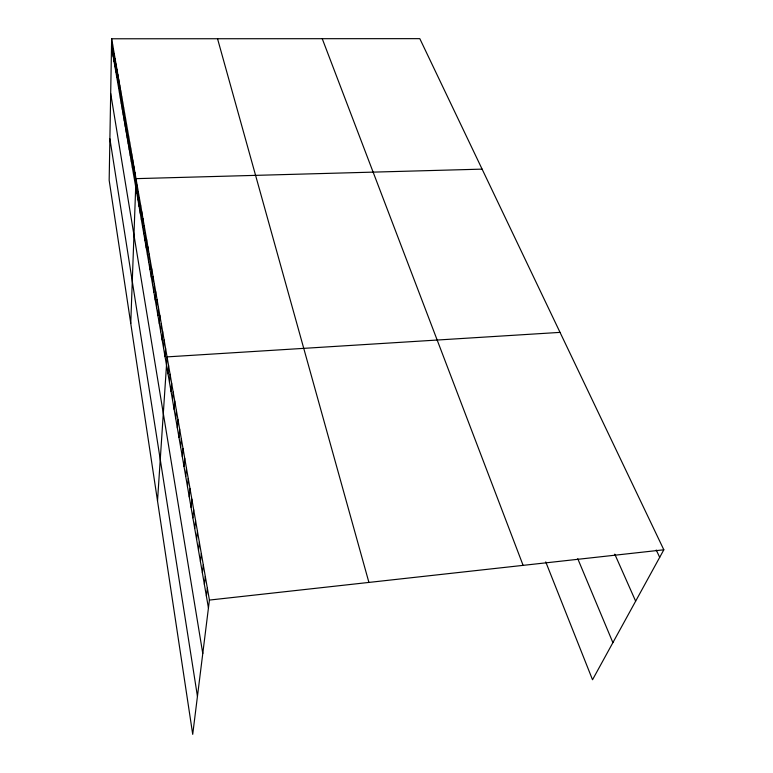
<?xml version="1.0" encoding="UTF-8"?>
<svg xmlns="http://www.w3.org/2000/svg" width="773" height="773" viewBox="0 0 773 773"><rect width="100%" height="100%" fill="white"/><g stroke="black" fill="none" stroke-linecap="round" stroke-linejoin="round"><path stroke-width="1.16" d="M111.641 38.785L109.167 180.283L192.719 734.35L209.425 600.07L111.641 38.785L419.807 38.65L663.833 549.796L592.524 679.757L545.738 561.894M112.356 51.656L112.5 43.723M113.216 56.661L113.37 48.718M114.095 61.714L114.249 53.752M114.974 66.816L115.129 58.845M115.863 71.966L116.027 63.985M116.762 77.174L116.936 69.174M117.67 82.431L117.844 74.411M118.588 87.736L118.771 79.716M119.515 93.098L119.699 85.059M120.443 98.509L120.636 90.46M121.39 103.988L121.593 95.92M122.347 109.505L122.549 101.437M123.313 115.09L123.525 107.012M124.289 120.733L124.501 112.636M125.274 126.434L125.497 118.327M126.27 132.193L126.492 124.076M127.274 138.009L127.506 129.883M128.289 143.894L128.531 135.748M129.313 149.836L129.564 141.681M130.347 155.837L130.608 147.682M131.4 161.905L131.661 153.74M132.454 168.041L132.734 159.866M133.526 174.244L133.806 166.06M134.608 180.515L134.898 172.321M130.753 323.452L136 178.65L482.101 169.132M136.831 193.337L137.13 185.124M137.961 199.888L138.27 191.665M139.101 206.507L139.42 198.284M140.261 213.213L140.589 204.98M141.43 219.986L141.768 211.744M142.619 226.837L142.966 218.595M143.807 233.775L144.174 225.523M145.024 240.79L145.392 232.528M146.252 247.882L146.628 239.62M147.488 255.061L147.875 246.79M148.745 262.318L149.141 254.046M150.01 269.671L150.416 261.39M151.295 277.111L151.711 268.83M152.6 284.628L153.025 276.348M153.914 292.252L154.349 283.962M155.247 299.953L155.692 291.672M156.59 307.76L157.054 299.47M157.953 315.655L158.426 307.364M159.335 323.655L159.818 315.365M160.736 331.752L161.228 323.462M162.146 339.946L162.659 331.656M163.586 348.246L164.108 339.965M165.036 356.653L165.577 348.372M157.518 500.885L167.055 356.884L560.029 332.38M167.992 373.784L168.562 365.513M169.509 382.519L170.079 374.248M171.036 391.37L171.625 383.108M172.582 400.327L173.181 392.075M174.147 409.41L174.766 401.168M175.742 418.608L176.37 410.376M177.346 427.942L178.003 419.71M178.978 437.383L179.645 429.17M180.64 446.968L181.317 438.755M182.312 456.669L183.008 448.475M184.013 466.515L184.728 458.331M185.733 476.497L186.467 468.332M187.481 486.604L188.235 478.458M189.259 496.865L190.023 488.739M191.057 507.272L191.839 499.155M192.873 517.823L193.685 509.726M194.728 528.519L195.55 520.451M196.603 539.38L197.444 531.331M198.497 550.386L199.366 542.366M200.429 561.565L201.318 553.574M202.391 572.899L203.299 564.937M204.381 584.407L205.309 576.474M206.391 596.089L207.348 588.185M209.425 600.07L663.833 549.796M656.238 550.009L659.698 557.333M614.777 554.144L635.648 601.162M577.74 558.676L612.892 642.643M322.235 38.689L523.108 565.372M217.542 38.737L368.914 582.427M111.496 46.709L208.439 607.945M110.684 93.465L202.777 653.523M109.892 138.802L197.444 696.328"/></g></svg>
